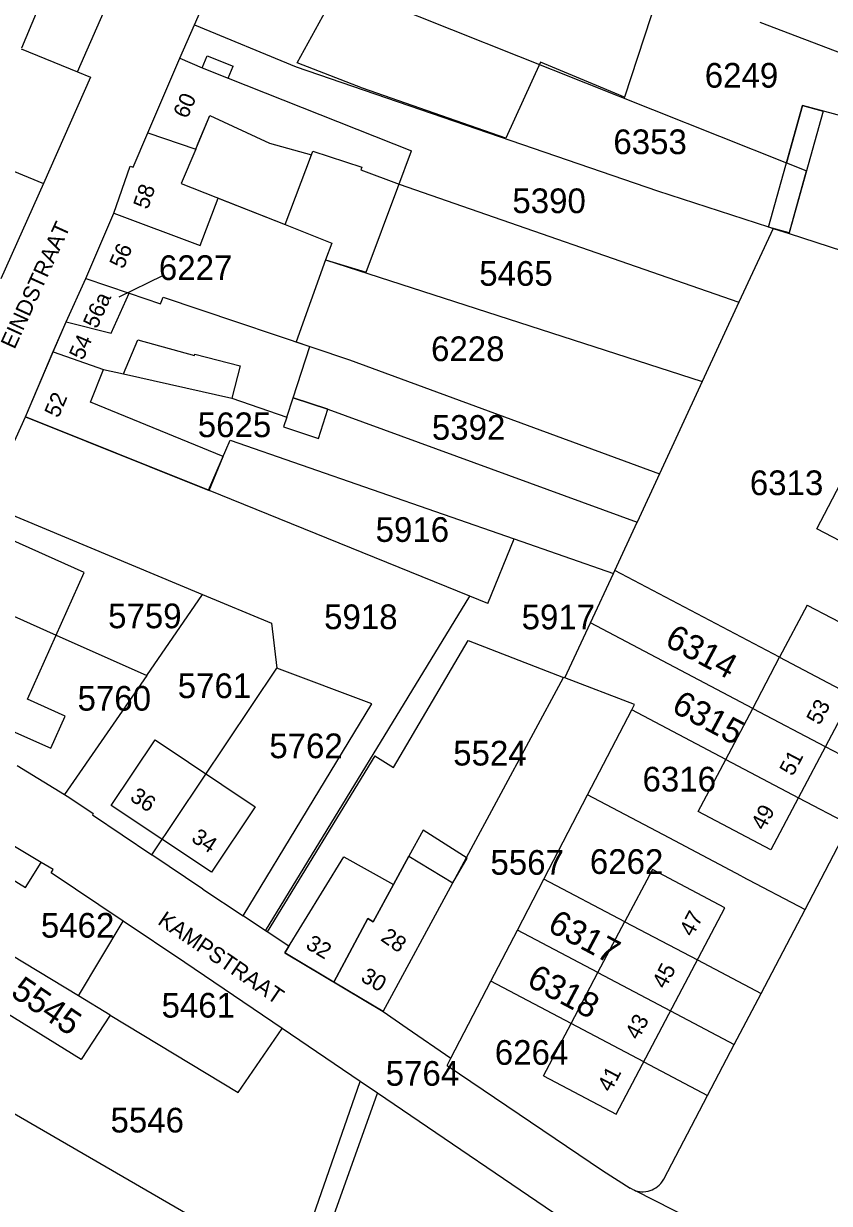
# Model space of a CAD drawing. Extents: x 191922 to 199923, y 328959 to 333350.
# Drawn here: x 196529.8 to 196617.8, y 331607.4 to 331736.4 of the extents above; entities that cross this region are included whole.
import ezdxf

# ---------------------------------------------------------------- set-up
doc = ezdxf.new("R2010")
doc.units = 0
for name, color, linetype in [('bouwvlak', 7, 'Continuous'), ('enkelbestemming', 7, 'Continuous'), ('Level 6', 7, 'Continuous'), ('maatvoering - maximum aantal wooneenheden', 7, 'Continuous'), ('Maatvoering_symbolen', 7, 'Continuous'), ('recreatiewoning', 7, 'Continuous')]:
    doc.layers.add(name, color=color, linetype=linetype)

msp = doc.modelspace()

# ---------------------------------------------------------------- linework, layer by layer
at = {"layer": 'bouwvlak'}
msp.add_line((196544.93, 331708.8), (196540.17, 331706.47), dxfattribs=at)
at = {"layer": 'Level 6'}
for p, q in [((196535.63, 331731.1), (196541.89, 331745.31)), ((196535.63, 331731.1), (196541.89, 331745.31)), ((196548.44, 331736.25), (196551.57, 331743.34)), ((196569.21, 331738.63), (196613.14, 331721.15)), ((196546.83, 331732.59), (196548.44, 331736.25)), ((196548.44, 331736.25), (196559.55, 331731.65)), ((196620.04, 331732.79), (196610.26, 331736.5)), ((196529.5, 331733.61), (196535.63, 331731.1)), ((196543.32, 331724.44), (196546.83, 331732.59)), ((196537.07, 331730.51), (196531.91, 331718.9)), ((196537.07, 331730.51), (196531.91, 331718.9)), ((196535.63, 331731.1), (196537.07, 331730.51)), ((196535.63, 331731.1), (196537.07, 331730.51)), ((196559.55, 331731.65), (196599.03, 331718.08)), ((196614.9, 331727.43), (196613.14, 331721.15)), ((196627.37, 331724.02), (196614.9, 331727.43)), ((196548.57, 331722.64), (196550.11, 331726.31)), ((196550.11, 331726.31), (196556.62, 331723.31)), ((196541.74, 331720.67), (196543.32, 331724.44)), ((196543.32, 331724.44), (196548.57, 331722.64)), ((196556.62, 331723.31), (196561.23, 331722.04)), ((196524.64, 331721.88), (196531.91, 331718.9)), ((196561.23, 331722.04), (196561.37, 331722.42)), ((196561.37, 331722.42), (196566.72, 331720.66)), ((196539.62, 331715.64), (196541.39, 331720.77)), ((196541.39, 331720.77), (196541.74, 331720.67)), ((196566.72, 331720.66), (196566.62, 331720.37)), ((196566.62, 331720.37), (196570.8, 331718.83)), ((196613.14, 331721.15), (196614.71, 331720.53)), ((196613.42, 331713.41), (196615.33, 331720.28)), ((196614.71, 331720.53), (196615.33, 331720.28)), ((196531.91, 331718.9), (196527.27, 331708.47)), ((196531.91, 331718.9), (196527.27, 331708.47)), ((196570.8, 331718.83), (196607.94, 331705.9)), ((196599.03, 331718.08), (196611.18, 331714.14)), ((196549.04, 331712.12), (196551.03, 331717.29)), ((196551.03, 331717.29), (196558.33, 331714.4)), ((196536.55, 331708.51), (196539.62, 331715.64)), ((196539.62, 331715.64), (196549.04, 331712.12)), ((196558.33, 331714.4), (196563.43, 331712.38)), ((196611.68, 331713.98), (196607.94, 331705.9)), ((196611.18, 331714.14), (196611.68, 331713.98)), ((196611.68, 331713.98), (196613.42, 331713.41)), ((196613.42, 331713.41), (196641.92, 331704.16)), ((196563.43, 331712.38), (196562.77, 331710.55)), ((196562.77, 331710.55), (196603.93, 331697.24)), ((196534.42, 331703.78), (196536.55, 331708.51)), ((196536.55, 331708.51), (196541.3, 331706.89)), ((196539.33, 331702.53), (196541.3, 331706.89)), ((196541.3, 331706.89), (196544.72, 331705.73)), ((196544.72, 331705.73), (196544.99, 331706.48)), ((196544.99, 331706.48), (196565.38, 331699.61)), ((196607.94, 331705.9), (196603.93, 331697.24)), ((196532.97, 331700.48), (196534.42, 331703.78)), ((196534.42, 331703.78), (196539.33, 331702.53)), ((196529.95, 331693.39), (196532.97, 331700.48)), ((196532.97, 331700.48), (196538.5, 331698.57)), ((196565.38, 331699.61), (196599.27, 331687.16)), ((196538.5, 331698.57), (196540.68, 331698.1)), ((196540.68, 331698.1), (196552.51, 331695.43)), ((196603.93, 331697.24), (196599.27, 331687.16)), ((196552.51, 331695.43), (196558.52, 331693.34)), ((196558.52, 331693.34), (196559.21, 331695.45)), ((196559.21, 331695.45), (196562.99, 331694.22)), ((196525.64, 331683.86), (196529.95, 331693.39)), ((196549.97, 331685.36), (196529.95, 331693.39)), ((196562.99, 331694.22), (196596.81, 331681.85)), ((196549.97, 331685.36), (196552.34, 331690.84)), ((196552.34, 331690.84), (196583.36, 331680.05)), ((196599.27, 331687.16), (196596.81, 331681.85)), ((196578.53, 331673.77), (196549.97, 331685.36)), ((196525.64, 331683.86), (196549.32, 331673.96)), ((196594.37, 331676.58), (196596.81, 331681.85)), ((196580.49, 331672.98), (196583.36, 331680.05)), ((196583.36, 331680.05), (196594.23, 331676.27)), ((196594.23, 331676.27), (196594.37, 331676.58)), ((196612.39, 331667.09), (196594.37, 331676.58)), ((196591.72, 331670.85), (196594.23, 331676.27)), ((196521.53, 331674.79), (196533.32, 331669.52)), ((196543.21, 331665.1), (196549.32, 331673.96)), ((196549.32, 331673.96), (196556.84, 331670.82)), ((196556.21, 331637.19), (196578.53, 331673.77)), ((196580.49, 331672.98), (196578.53, 331673.77)), ((196556.84, 331670.82), (196557.43, 331665.91)), ((196588.93, 331664.83), (196591.72, 331670.85)), ((196609.45, 331661.51), (196591.72, 331670.85)), ((196533.32, 331669.52), (196543.21, 331665.1)), ((196570.19, 331655.04), (196578.33, 331668.92)), ((196578.33, 331668.92), (196588.78, 331664.89)), ((196612.39, 331667.09), (196620.33, 331662.9)), ((196543.21, 331665.1), (196534.24, 331652.08)), ((196543.77, 331645.49), (196557.43, 331665.91)), ((196567.82, 331662.01), (196557.43, 331665.91)), ((196578.15, 331645.2), (196588.78, 331664.89)), ((196588.93, 331664.83), (196588.78, 331664.89)), ((196596.54, 331661.94), (196588.93, 331664.83)), ((196553.76, 331638.81), (196567.82, 331662.01)), ((196591.4, 331652.05), (196596.23, 331661.35)), ((196596.23, 331661.35), (196596.54, 331661.94)), ((196606.51, 331655.93), (196596.23, 331661.35)), ((196609.45, 331661.51), (196617.39, 331657.33)), ((196617.39, 331657.33), (196622.96, 331654.39)), ((196568.15, 331656.33), (196556.38, 331637.07)), ((196568.15, 331656.33), (196570.19, 331655.04)), ((196606.51, 331655.93), (196614.45, 331651.74)), ((196529.06, 331655.27), (196534.24, 331652.08)), ((196534.24, 331652.08), (196534.79, 331651.74)), ((196586.62, 331642.84), (196591.4, 331652.05)), ((196600.31, 331647.36), (196591.4, 331652.05)), ((196534.79, 331651.74), (196537.34, 331650)), ((196614.45, 331651.74), (196620.03, 331648.8)), ((196537.34, 331650), (196537.27, 331649.86)), ((196537.27, 331649.86), (196543.77, 331645.49)), ((196615.17, 331639.53), (196620.03, 331648.8)), ((196531.68, 331644.66), (196527.68, 331647.06)), ((196608.24, 331643.18), (196600.31, 331647.36)), ((196549.36, 331641.73), (196543.77, 331645.49)), ((196526.1, 331644.31), (196529.97, 331641.93)), ((196529.97, 331641.93), (196531.68, 331644.66)), ((196532.97, 331643.89), (196531.68, 331644.66)), ((196570.17, 331642.24), (196571.87, 331645.35)), ((196571.87, 331645.35), (196576.66, 331642.43)), ((196576.66, 331642.43), (196578.15, 331645.2)), ((196532.75, 331643.52), (196532.97, 331643.89)), ((196540.62, 331638.24), (196532.75, 331643.52)), ((196583.73, 331637.27), (196586.62, 331642.84)), ((196595.47, 331638.18), (196586.62, 331642.84)), ((196608.24, 331643.18), (196615.17, 331639.53)), ((196549.36, 331641.73), (196553.76, 331638.81)), ((196567.95, 331638.18), (196570.17, 331642.24)), ((196610.36, 331630.34), (196615.17, 331639.53)), ((196535.74, 331630.08), (196540.62, 331638.24)), ((196547.39, 331633.71), (196540.62, 331638.24)), ((196556.21, 331637.19), (196553.76, 331638.81)), ((196563.68, 331631.58), (196567.37, 331638.53)), ((196567.37, 331638.53), (196567.95, 331638.18)), ((196595.47, 331638.18), (196603.4, 331634)), ((196556.38, 331637.07), (196556.21, 331637.19)), ((196558.73, 331635.5), (196556.38, 331637.07)), ((196580.82, 331631.68), (196583.73, 331637.27)), ((196592.54, 331632.62), (196583.73, 331637.27)), ((196535.74, 331630.08), (196526.23, 331635.82)), ((196558.73, 331635.5), (196558.31, 331634.78)), ((196563.68, 331631.58), (196558.31, 331634.78)), ((196603.4, 331634), (196610.36, 331630.34)), ((196558.01, 331626.5), (196547.39, 331633.71)), ((196592.54, 331632.62), (196600.48, 331628.43)), ((196536.06, 331623.12), (196522.64, 331631.39)), ((196569.07, 331628.36), (196563.68, 331631.58)), ((196576.44, 331623.25), (196580.82, 331631.68)), ((196589.6, 331627.05), (196580.82, 331631.68)), ((196539.21, 331627.98), (196535.74, 331630.08)), ((196607.43, 331624.76), (196610.36, 331630.34)), ((196539.21, 331627.98), (196536.06, 331623.12)), ((196539.21, 331627.98), (196553.22, 331619.52)), ((196569.07, 331628.36), (196571.67, 331626.56)), ((196600.48, 331628.43), (196607.43, 331624.76)), ((196553.22, 331619.52), (196558.01, 331626.5)), ((196566.54, 331620.72), (196558.01, 331626.5)), ((196571.67, 331626.56), (196576.44, 331623.25)), ((196597.54, 331622.87), (196589.6, 331627.05)), ((196604.51, 331619.19), (196607.43, 331624.76)), ((196576.04, 331622.47), (196576.44, 331623.25)), ((196576.04, 331622.47), (196593.03, 331610.97)), ((196597.54, 331622.87), (196604.51, 331619.19)), ((196522.51, 331620.82), (196559.19, 331599.57)), ((196559.19, 331599.57), (196566.54, 331620.72)), ((196568.42, 331619.44), (196566.54, 331620.72)), ((196592.65, 331603), (196568.42, 331619.44)), ((196593.03, 331610.97), (196596.07, 331609.06)), ((196596.29, 331608.93), (196596.07, 331609.06)), ((196596.29, 331608.93), (196596.52, 331608.82)), ((196596.52, 331608.82), (196596.63, 331608.76)), ((196614.34, 331599.82), (196596.63, 331608.76))]:
    msp.add_line(p, q, dxfattribs=at)
for points in [[(196559.75, 331594.9), (196561.66, 331600.45), (196568.42, 331619.44)], [(196596.63, 331608.76), (196596.86, 331608.73), (196597.07, 331608.69), (196597.29, 331608.67), (196597.49, 331608.67), (196597.76, 331608.69), (196598.02, 331608.73), (196598.26, 331608.8), (196598.46, 331608.87), (196598.66, 331608.97), (196598.86, 331609.09), (196599.05, 331609.22), (196599.22, 331609.38), (196599.4, 331609.56), (196599.51, 331609.7), (196599.73, 331610.05), (196604.51, 331619.19)]]:
    msp.add_lwpolyline(points, dxfattribs=at)
at = {"layer": 'recreatiewoning'}
for p, q in [((196599.43, 331740.57), (196595.43, 331728.32)), ((196559.64, 331732.07), (196563.26, 331738.64)), ((196529.55, 331733.72), (196531.17, 331737.56)), ((196543.32, 331724.44), (196546.83, 331732.59)), ((196546.83, 331732.59), (196549.26, 331731.54)), ((196549.26, 331731.54), (196549.83, 331732.86)), ((196549.83, 331732.86), (196552.65, 331731.71)), ((196566.79, 331729.33), (196559.64, 331732.07)), ((196586.26, 331732.17), (196582.48, 331723.86)), ((196549.26, 331731.54), (196552.1, 331730.42)), ((196552.1, 331730.42), (196552.65, 331731.71)), ((196552.1, 331730.42), (196572.15, 331722.46)), ((196582.48, 331723.86), (196566.79, 331729.33)), ((196548.84, 331723.29), (196550.11, 331726.31)), ((196550.11, 331726.31), (196556.62, 331723.31)), ((196541.74, 331720.67), (196543.32, 331724.44)), ((196548.57, 331722.64), (196548.84, 331723.29)), ((196556.62, 331723.31), (196561.23, 331722.04)), ((196548.57, 331722.64), (196546.99, 331718.89)), ((196558.33, 331714.4), (196561.23, 331722.04)), ((196570.66, 331718.47), (196572.15, 331722.46)), ((196539.62, 331715.64), (196541.39, 331720.77)), ((196541.39, 331720.77), (196541.74, 331720.67)), ((196546.99, 331718.89), (196558.33, 331714.4)), ((196567.21, 331709.2), (196570.66, 331718.47)), ((196536.55, 331708.51), (196539.62, 331715.64)), ((196562.77, 331710.55), (196559.54, 331701.58)), ((196562.77, 331710.55), (196567.21, 331709.2)), ((196534.42, 331703.78), (196536.55, 331708.51)), ((196533, 331700.53), (196534.42, 331703.78)), ((196540.68, 331698.1), (196542.23, 331701.79)), ((196542.23, 331701.79), (196548.43, 331700.1)), ((196559.21, 331695.45), (196561.04, 331701.08)), ((196559.54, 331701.58), (196561.04, 331701.08)), ((196529.95, 331693.39), (196533, 331700.53)), ((196548.43, 331700.1), (196548.46, 331700.22)), ((196548.46, 331700.22), (196553.41, 331698.95)), ((196537.05, 331694.97), (196538.5, 331698.57)), ((196538.5, 331698.57), (196540.68, 331698.1)), ((196553.41, 331698.95), (196552.51, 331695.43)), ((196551.57, 331689.06), (196537.05, 331694.97)), ((196552.51, 331695.43), (196558.52, 331693.34)), ((196562.99, 331694.22), (196559.21, 331695.45)), ((196529.95, 331693.39), (196550.05, 331685.33)), ((196558.52, 331693.34), (196558.17, 331692.28)), ((196561.99, 331691), (196562.99, 331694.22)), ((196558.17, 331692.28), (196561.99, 331691)), ((196550.05, 331685.33), (196551.57, 331689.06)), ((196616.46, 331681.15), (196619.46, 331686.86)), ((196536.38, 331676.37), (196527.16, 331680.48)), ((196624.41, 331676.98), (196616.46, 331681.15)), ((196530.19, 331662.51), (196536.38, 331676.37)), ((196615.41, 331672.81), (196612.39, 331667.09)), ((196615.41, 331672.81), (196623.35, 331668.62)), ((196623.35, 331668.62), (196611.44, 331646.04)), ((196609.45, 331661.51), (196612.39, 331667.09)), ((196612.39, 331667.09), (196620.33, 331662.9)), ((196534.31, 331660.67), (196530.19, 331662.51)), ((196606.51, 331655.93), (196609.45, 331661.51)), ((196609.45, 331661.51), (196617.39, 331657.33)), ((196525.2, 331660.48), (196532.74, 331657.15)), ((196532.74, 331657.15), (196534.31, 331660.67)), ((196539.34, 331650.9), (196544.13, 331658.06)), ((196544.13, 331658.06), (196555.07, 331650.75)), ((196603.5, 331650.22), (196606.51, 331655.93)), ((196606.51, 331655.93), (196614.45, 331651.74)), ((196550.28, 331643.59), (196539.34, 331650.9)), ((196555.07, 331650.75), (196550.28, 331643.59)), ((196611.44, 331646.04), (196603.5, 331650.22)), ((196573.42, 331648.19), (196571.87, 331645.35)), ((196578.24, 331645.14), (196573.42, 331648.19)), ((196558.31, 331634.78), (196564.76, 331645.28)), ((196564.76, 331645.28), (196570.17, 331642.24)), ((196571.87, 331645.35), (196570.17, 331642.24)), ((196571.87, 331645.35), (196576.66, 331642.43)), ((196576.66, 331642.43), (196578.24, 331645.14)), ((196598.48, 331643.89), (196595.47, 331638.19)), ((196606.41, 331639.71), (196598.48, 331643.89)), ((196598.48, 331643.89), (196598.48, 331643.89)), ((196570.17, 331642.24), (196567.95, 331638.18)), ((196569.07, 331628.36), (196576.66, 331642.43)), ((196594.52, 331617.15), (196606.41, 331639.71)), ((196567.37, 331638.53), (196563.68, 331631.57)), ((196567.95, 331638.18), (196567.37, 331638.53)), ((196592.54, 331632.62), (196595.47, 331638.19)), ((196558.31, 331634.78), (196569.07, 331628.38)), ((196589.6, 331627.05), (196592.54, 331632.62)), ((196592.54, 331632.62), (196600.48, 331628.43)), ((196586.59, 331621.33), (196589.6, 331627.05)), ((196586.59, 331621.34), (196594.52, 331617.15))]:
    msp.add_line(p, q, dxfattribs=at)
for points in [[(196595.51, 331728.29), (196592.82, 331729.42), (196586.26, 331732.17)], [(196617.14, 331726.79), (196613.44, 331713.49), (196611.17, 331714.13), (196614.9, 331727.43), (196617.14, 331726.79)]]:
    msp.add_lwpolyline(points, dxfattribs=at)

# ---------------------------------------------------------------- texts
at = {"layer": 'enkelbestemming'}
for s, p in [('6249', (196604.21, 331729.37)), ('6353', (196594.22, 331722.1)), ('5390', (196583.18, 331715.65)), ('6227', (196544.54, 331708.34)), ('5465', (196579.56, 331707.71)), ('6228', (196574.29, 331699.47)), ('5625', (196548.79, 331691.16)), ('5392', (196574.38, 331690.87)), ('6313', (196609.14, 331684.82)), ('5916', (196568.23, 331679.71)), ('5759', (196538.99, 331670.27)), ('5918', (196562.6, 331670.17)), ('5917', (196584.19, 331670.15)), ('5761', (196546.6, 331662.63)), ('5760', (196535.65, 331661.26)), ('5762', (196556.61, 331656.06)), ('5524', (196576.71, 331655.26)), ('6316', (196597.41, 331652.42)), ('5567', (196580.78, 331643.32)), ('6262', (196591.65, 331643.41)), ('5462', (196531.64, 331636.44)), ('5461', (196544.83, 331627.7)), ('6264', (196581.26, 331622.54)), ('5764', (196569.33, 331620.25)), ('5546', (196539.25, 331615.14))]:
    msp.add_text(s, height=2.7, dxfattribs=at).set_placement(p)
for s, rotation, p in [('6314', 331.7691, (196599.71, 331668.44)), ('6315', 331.8087, (196600.45, 331661.21)), ('6317', 331.8937, (196586.89, 331637.24)), ('6318', 332.0521, (196584.62, 331631.26)), ('5545', 325.6421, (196528.21, 331630.15))]:
    msp.add_text(s, height=2.7, rotation=rotation, dxfattribs=at).set_placement(p)
at = {"layer": 'maatvoering - maximum aantal wooneenheden'}
for s, rotation, p in [('60', 66.7186, (196547.64, 331725.89)), ('58', 71.0211, (196543.33, 331715.98)), ('56', 66.7186, (196540.66, 331709.47)), ('56a', 65.7174, (196537.76, 331702.93)), ('54', 66.41, (196536.25, 331699.49)), ('52', 66.9745, (196533.56, 331693.18)), ('53', 62.2041, (196616.77, 331659.59)), ('51', 62.2041, (196613.83, 331654.02)), ('36', 326.2622, (196541.27, 331651.53)), ('49', 62.2041, (196610.71, 331648.07)), ('34', 326.2622, (196547.97, 331647.05)), ('47', 62.2041, (196602.88, 331636.45)), ('32', 329.2525, (196560.48, 331635.35)), ('28', 325.2758, (196568.67, 331636.2)), ('30', 329.2525, (196566.49, 331631.77)), ('45', 62.2041, (196599.89, 331630.74)), ('43', 62.2041, (196596.95, 331625.17)), ('41', 62.2041, (196593.93, 331619.45))]:
    msp.add_text(s, height=1.75, rotation=rotation, dxfattribs=at).set_placement(p)
at = {"layer": 'Maatvoering_symbolen'}
for s, rotation, p in [('EINDSTRAAT', 65.5371, (196528.76, 331700.69)), ('KAMPSTRAAT', 325.7217, (196544.3, 331638))]:
    msp.add_text(s, height=1.75, rotation=rotation, dxfattribs=at).set_placement(p)

doc.saveas('drawing.dxf')
